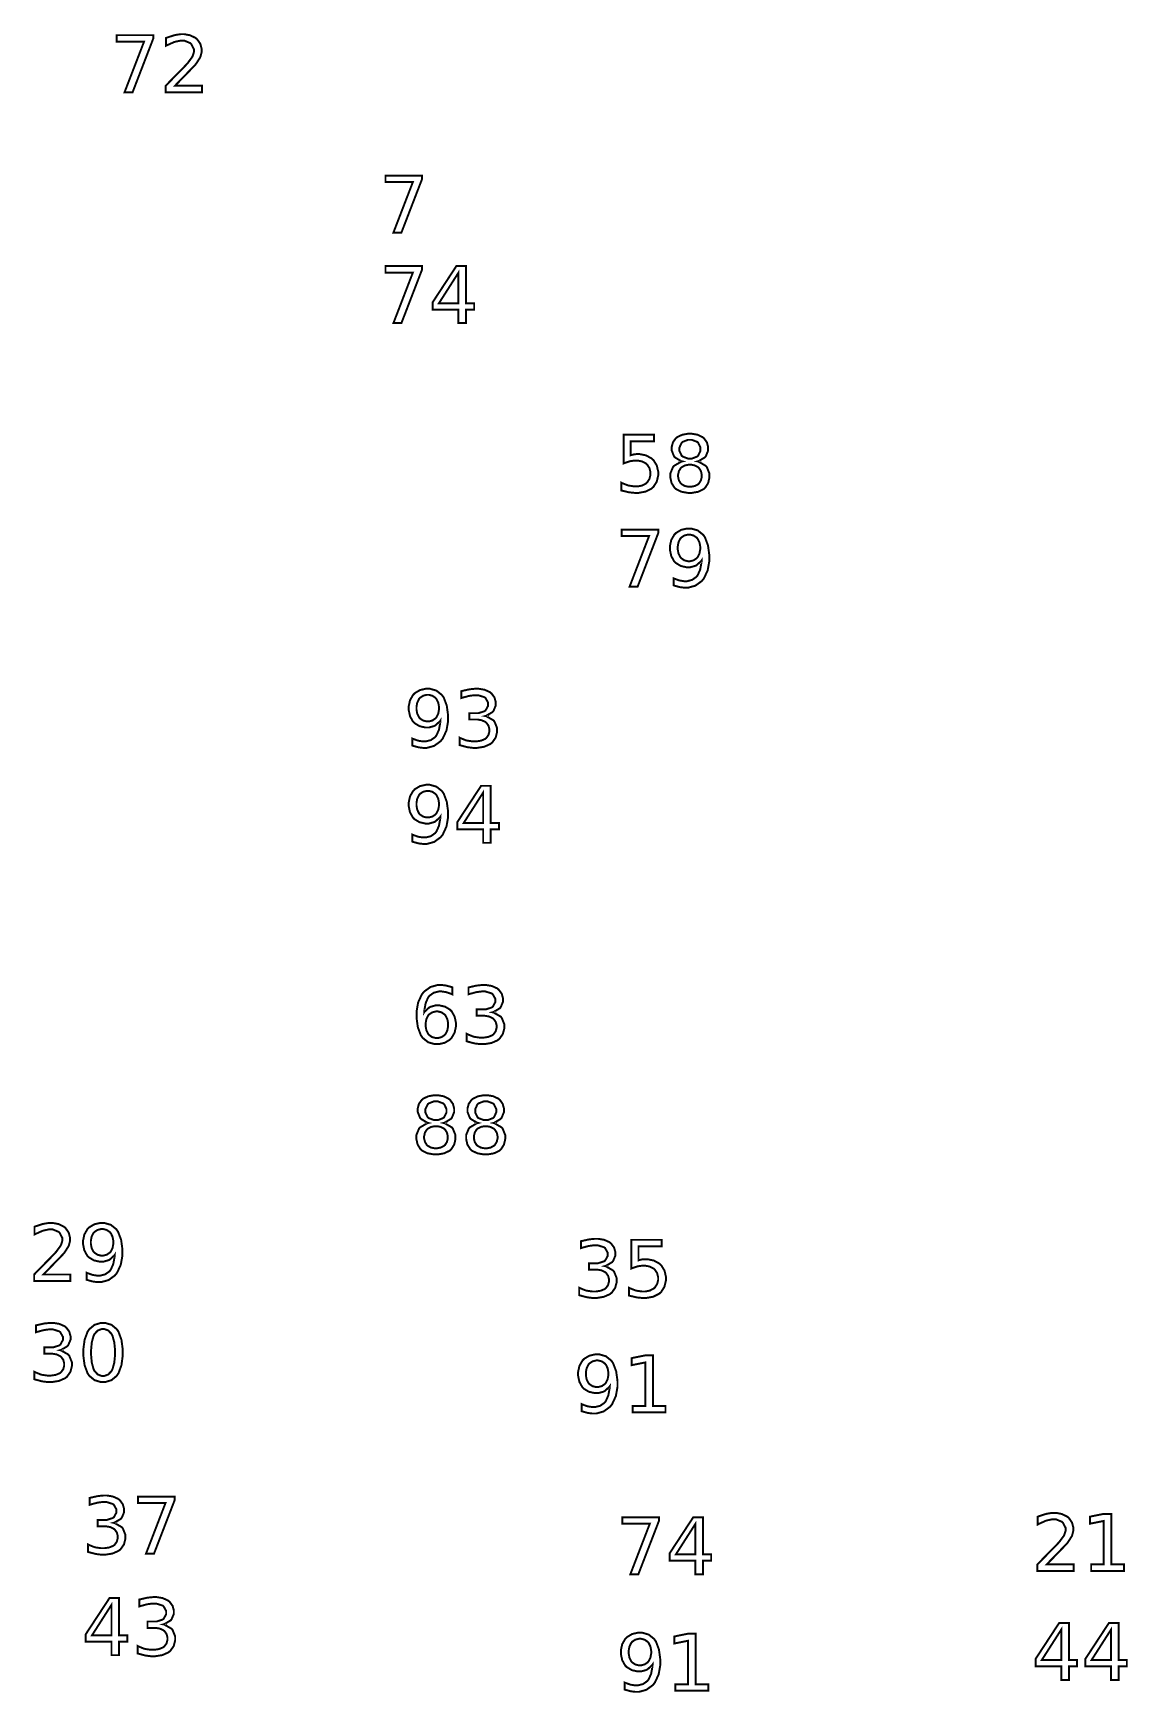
# Model space of a CAD drawing. Extents: x 0.2 to 50.1, y 1.6 to 26.7.
# Drawn here: x 44.23 to 50.06, y 4.8 to 13.64 of the extents above; entities that cross this region are included whole.
import ezdxf

# ---------------------------------------------------------------- set-up
doc = ezdxf.new("R2010")
doc.units = 0
doc.layers.get('0').update_dxf_attribs({"linetype": 'CONTINUOUS'})

msp = doc.modelspace()

# ---------------------------------------------------------------- linework, layer by layer
at = {"color": 1, "const_width": 0.010417}
for points in [[(44.6731, 13.6277), (44.8683, 13.6277), (44.8683, 13.6101), (44.7579, 13.3238), (44.7151, 13.3238), (44.8189, 13.5929), (44.6731, 13.5929), (44.6731, 13.6277)], [(44.9839, 13.3583), (45.1274, 13.3583), (45.1274, 13.3238), (44.9346, 13.3238), (44.9346, 13.3583), (44.9385, 13.3624), (44.9621, 13.3868), (44.9915, 13.4167), (44.9982, 13.4234), (45.005, 13.4303), (45.0311, 13.457), (45.0472, 13.474), (45.049, 13.476), (45.0522, 13.4797), (45.0753, 13.511), (45.0765, 13.5135), (45.0779, 13.5161), (45.0846, 13.5368), (45.0846, 13.5437), (45.0846, 13.5535), (45.0703, 13.5807), (45.0675, 13.5832), (45.0646, 13.5858), (45.0335, 13.5986), (45.0232, 13.5986), (45.0129, 13.5986), (44.986, 13.593), (44.9824, 13.5918), (44.9787, 13.5908), (44.9407, 13.5737), (44.9365, 13.5715), (44.9365, 13.6129), (44.9407, 13.6146), (44.9792, 13.6271), (44.9828, 13.6279), (44.9864, 13.6288), (45.0135, 13.6331), (45.0225, 13.6331), (45.0331, 13.6331), (45.0647, 13.6272), (45.0929, 13.6134), (45.0976, 13.6094), (45.1022, 13.6055), (45.1188, 13.582), (45.1258, 13.5554), (45.1258, 13.5465), (45.1258, 13.5376), (45.1199, 13.5137), (45.1186, 13.5109), (45.1175, 13.5081), (45.0962, 13.4752), (45.0932, 13.4714), (45.0924, 13.4704), (45.0825, 13.46), (45.0653, 13.4421), (45.0607, 13.4373), (45.0561, 13.4327), (45.0279, 13.4035), (44.9921, 13.3668), (44.9839, 13.3583)], [(46.106, 12.8799), (46.3012, 12.8799), (46.3012, 12.8623), (46.1907, 12.5761), (46.1481, 12.5761), (46.2518, 12.8452), (46.106, 12.8452), (46.106, 12.8799)], [(46.106, 12.3977), (46.3012, 12.3977), (46.3012, 12.3801), (46.1907, 12.0939), (46.1481, 12.0939), (46.2518, 12.363), (46.106, 12.363), (46.106, 12.3977)], [(46.4836, 12.3977), (46.5353, 12.3977), (46.5353, 12.1998), (46.5786, 12.1998), (46.5786, 12.1655), (46.5353, 12.1655), (46.5353, 12.0939), (46.4944, 12.0939), (46.4944, 12.1655), (46.3574, 12.1655), (46.3574, 12.2052), (46.4836, 12.3977)], [(46.4944, 12.3619), (46.3907, 12.1998), (46.4944, 12.1998), (46.4944, 12.3619)], [(47.3756, 11.4994), (47.5371, 11.4994), (47.5371, 11.4647), (47.4133, 11.4647), (47.4133, 11.3903), (47.4149, 11.3908), (47.4296, 11.3946), (47.4311, 11.3948), (47.4326, 11.3951), (47.445, 11.3963), (47.4492, 11.3963), (47.4606, 11.3963), (47.4946, 11.3893), (47.5247, 11.373), (47.5297, 11.3683), (47.5346, 11.3637), (47.5519, 11.3356), (47.5594, 11.3037), (47.5594, 11.293), (47.5594, 11.2822), (47.5518, 11.2495), (47.5339, 11.2214), (47.5288, 11.2168), (47.5237, 11.2123), (47.4921, 11.1965), (47.4551, 11.1897), (47.4429, 11.1897), (47.4331, 11.1897), (47.4071, 11.1924), (47.4038, 11.193), (47.4006, 11.1935), (47.3664, 11.2017), (47.3628, 11.2028), (47.3628, 11.244), (47.3658, 11.2423), (47.3975, 11.2299), (47.4008, 11.229), (47.404, 11.2283), (47.4325, 11.2242), (47.4419, 11.2242), (47.4499, 11.2242), (47.4735, 11.2288), (47.4942, 11.2396), (47.4975, 11.2427), (47.501, 11.2458), (47.5129, 11.2646), (47.5182, 11.2859), (47.5182, 11.293), (47.5182, 11.3001), (47.5129, 11.3214), (47.501, 11.3401), (47.4975, 11.3432), (47.4942, 11.3463), (47.4735, 11.3572), (47.4499, 11.3618), (47.4419, 11.3618), (47.4338, 11.3618), (47.4117, 11.3588), (47.409, 11.3581), (47.4063, 11.3575), (47.3785, 11.3481), (47.3756, 11.3468), (47.3756, 11.4994)], [(47.6874, 11.3573), (47.6829, 11.3583), (47.6486, 11.3788), (47.6461, 11.3818), (47.6436, 11.3848), (47.6314, 11.4158), (47.6314, 11.4261), (47.6314, 11.4342), (47.6378, 11.4587), (47.6528, 11.4801), (47.6572, 11.4836), (47.6615, 11.4871), (47.6879, 11.4995), (47.7182, 11.5048), (47.7283, 11.5048), (47.7385, 11.5048), (47.7688, 11.4995), (47.7951, 11.4871), (47.7996, 11.4836), (47.8039, 11.4801), (47.819, 11.4587), (47.8256, 11.4342), (47.8256, 11.4261), (47.8256, 11.415), (47.8132, 11.3848), (47.8108, 11.3818), (47.8083, 11.3788), (47.7742, 11.3583), (47.7699, 11.3573), (47.7747, 11.3561), (47.8132, 11.3335), (47.816, 11.3301), (47.8187, 11.3268), (47.8325, 11.2925), (47.8325, 11.2811), (47.8325, 11.2713), (47.8257, 11.242), (47.81, 11.2171), (47.8056, 11.2132), (47.8011, 11.2092), (47.7728, 11.1956), (47.7394, 11.1897), (47.7283, 11.1897), (47.7172, 11.1897), (47.6839, 11.1956), (47.6556, 11.2092), (47.6511, 11.2132), (47.6465, 11.2171), (47.6308, 11.242), (47.6242, 11.2713), (47.6242, 11.2811), (47.6242, 11.2933), (47.6381, 11.3268), (47.6408, 11.3301), (47.6436, 11.3335), (47.6824, 11.3561), (47.6874, 11.3573)], [(47.6724, 11.4222), (47.6724, 11.413), (47.6846, 11.3877), (47.6871, 11.3855), (47.6896, 11.3833), (47.7186, 11.3722), (47.7283, 11.3722), (47.7387, 11.3722), (47.7674, 11.3833), (47.7699, 11.3855), (47.7724, 11.3877), (47.7847, 11.4136), (47.7847, 11.4222), (47.7847, 11.4314), (47.7724, 11.4569), (47.7699, 11.459), (47.7674, 11.4613), (47.7381, 11.4723), (47.7283, 11.4723), (47.7181, 11.4723), (47.6896, 11.4613), (47.6871, 11.459), (47.6846, 11.4569), (47.6724, 11.4308), (47.6724, 11.4222)], [(47.7283, 11.3399), (47.7218, 11.3399), (47.7021, 11.3359), (47.6851, 11.3267), (47.6824, 11.3241), (47.6796, 11.3215), (47.6697, 11.3055), (47.6657, 11.2872), (47.6657, 11.2811), (47.6657, 11.275), (47.6697, 11.2565), (47.6796, 11.2405), (47.6824, 11.2379), (47.6851, 11.2353), (47.7021, 11.2262), (47.7218, 11.2223), (47.7283, 11.2223), (47.7349, 11.2223), (47.7546, 11.2262), (47.7718, 11.2353), (47.7746, 11.2379), (47.7774, 11.2406), (47.7872, 11.2566), (47.7915, 11.275), (47.7915, 11.2811), (47.7915, 11.2872), (47.7872, 11.3055), (47.7774, 11.3215), (47.7746, 11.3241), (47.7718, 11.3267), (47.7546, 11.3359), (47.7349, 11.3399), (47.7283, 11.3399)], [(47.365, 10.9944), (47.5603, 10.9944), (47.5603, 10.9768), (47.4499, 10.6906), (47.4071, 10.6906), (47.5108, 10.9597), (47.365, 10.9597), (47.365, 10.9944)], [(47.6418, 10.6969), (47.6418, 10.7344), (47.6443, 10.7332), (47.6704, 10.7238), (47.6731, 10.7231), (47.6756, 10.7225), (47.6971, 10.7192), (47.7043, 10.7192), (47.7132, 10.7192), (47.74, 10.7261), (47.7628, 10.742), (47.7664, 10.7466), (47.7699, 10.7511), (47.7832, 10.781), (47.7903, 10.8204), (47.7908, 10.8297), (47.7889, 10.8268), (47.7639, 10.8044), (47.761, 10.8028), (47.7579, 10.8013), (47.7301, 10.7935), (47.721, 10.7935), (47.7107, 10.7935), (47.6801, 10.8003), (47.6532, 10.8165), (47.6487, 10.821), (47.6443, 10.8256), (47.6288, 10.8537), (47.6222, 10.8858), (47.6222, 10.8965), (47.6222, 10.9071), (47.629, 10.9386), (47.6451, 10.9667), (47.6499, 10.9714), (47.6544, 10.9762), (47.6821, 10.9927), (47.7132, 10.9998), (47.7236, 10.9998), (47.7351, 10.9998), (47.77, 10.9898), (47.7994, 10.9662), (47.804, 10.9595), (47.8088, 10.9528), (47.8249, 10.9099), (47.8318, 10.8591), (47.8318, 10.8421), (47.8318, 10.826), (47.8233, 10.7776), (47.8035, 10.7347), (47.7978, 10.7275), (47.7921, 10.7204), (47.7578, 10.6954), (47.7189, 10.6847), (47.706, 10.6847), (47.6982, 10.6847), (47.6774, 10.6873), (47.6747, 10.6878), (47.6721, 10.6883), (47.6446, 10.6959), (47.6418, 10.6969)], [(47.7236, 10.8258), (47.7297, 10.8258), (47.7482, 10.8305), (47.7644, 10.8415), (47.7672, 10.8447), (47.7699, 10.8478), (47.7794, 10.8671), (47.7835, 10.8892), (47.7835, 10.8965), (47.7835, 10.9039), (47.7794, 10.9258), (47.7699, 10.945), (47.7672, 10.9482), (47.7644, 10.9514), (47.7482, 10.9625), (47.7297, 10.9673), (47.7236, 10.9673), (47.7174, 10.9673), (47.6986, 10.9625), (47.6822, 10.9514), (47.6796, 10.9482), (47.6768, 10.945), (47.6674, 10.9258), (47.6635, 10.9039), (47.6635, 10.8965), (47.6635, 10.8892), (47.6674, 10.8671), (47.6768, 10.8478), (47.6796, 10.8447), (47.6822, 10.8415), (47.6986, 10.8305), (47.7174, 10.8258), (47.7236, 10.8258)], [(46.2494, 9.84347), (46.2494, 9.88103), (46.2519, 9.87983), (46.2781, 9.87039), (46.2807, 9.86974), (46.2832, 9.86908), (46.3047, 9.86583), (46.3119, 9.86583), (46.3208, 9.86583), (46.3476, 9.87267), (46.3704, 9.88861), (46.374, 9.89318), (46.3775, 9.89774), (46.3908, 9.92763), (46.3979, 9.96701), (46.3985, 9.97629), (46.3965, 9.97342), (46.3715, 9.95101), (46.3686, 9.94937), (46.3656, 9.94786), (46.3378, 9.94006), (46.3286, 9.94006), (46.3183, 9.94006), (46.2878, 9.94694), (46.2608, 9.96306), (46.2564, 9.96761), (46.2519, 9.97222), (46.2364, 10.0003), (46.2299, 10.0324), (46.2299, 10.0431), (46.2299, 10.0537), (46.2367, 10.0852), (46.2528, 10.1133), (46.2575, 10.118), (46.2621, 10.1228), (46.2897, 10.1393), (46.3208, 10.1464), (46.3313, 10.1464), (46.3428, 10.1464), (46.3776, 10.1363), (46.4071, 10.1128), (46.4117, 10.1061), (46.4164, 10.0993), (46.4325, 10.0565), (46.4394, 10.0056), (46.4394, 9.98867), (46.4394, 9.97254), (46.431, 9.92421), (46.4111, 9.88124), (46.4054, 9.87408), (46.3997, 9.86697), (46.3654, 9.84201), (46.3265, 9.83132), (46.3136, 9.83132), (46.3058, 9.83132), (46.285, 9.83388), (46.2824, 9.83436), (46.2797, 9.8349), (46.2522, 9.8425), (46.2494, 9.84347)], [(46.3313, 9.97239), (46.3374, 9.97239), (46.3558, 9.97711), (46.3721, 9.98813), (46.3749, 9.99126), (46.3775, 9.99442), (46.3871, 10.0137), (46.3911, 10.0358), (46.3911, 10.0431), (46.3911, 10.0505), (46.3871, 10.0724), (46.3775, 10.0916), (46.3749, 10.0948), (46.3721, 10.098), (46.3558, 10.1091), (46.3374, 10.1139), (46.3313, 10.1139), (46.325, 10.1139), (46.3063, 10.1091), (46.2899, 10.098), (46.2872, 10.0948), (46.2844, 10.0916), (46.275, 10.0724), (46.2711, 10.0505), (46.2711, 10.0431), (46.2711, 10.0358), (46.275, 10.0137), (46.2844, 9.99442), (46.2872, 9.99126), (46.2899, 9.98813), (46.3063, 9.97711), (46.325, 9.97239), (46.3313, 9.97239)], [(46.6379, 10.001), (46.6429, 10), (46.6813, 9.97814), (46.684, 9.97478), (46.6868, 9.97146), (46.7007, 9.93701), (46.7007, 9.92551), (46.7007, 9.91558), (46.6929, 9.88564), (46.6749, 9.85997), (46.6696, 9.85585), (46.6644, 9.85178), (46.6322, 9.83746), (46.5943, 9.83132), (46.5818, 9.83132), (46.5719, 9.83132), (46.5458, 9.83458), (46.5425, 9.83524), (46.5392, 9.83589), (46.5042, 9.84511), (46.5006, 9.84631), (46.5006, 9.88601), (46.5035, 9.88439), (46.5347, 9.87169), (46.5382, 9.87082), (46.5415, 9.87001), (46.5708, 9.86583), (46.5807, 9.86583), (46.5892, 9.86583), (46.6146, 9.86962), (46.6361, 9.87853), (46.6394, 9.88103), (46.6429, 9.88362), (46.6546, 9.89985), (46.6597, 9.91911), (46.6597, 9.92551), (46.6597, 9.93153), (46.655, 9.94943), (46.6439, 9.9649), (46.6408, 9.96739), (46.6376, 9.96994), (46.6183, 9.97879), (46.596, 9.98258), (46.5885, 9.98258), (46.5531, 9.98258), (46.5531, 10.0164), (46.5903, 10.0164), (46.6018, 10.0164), (46.6337, 10.0266), (46.6364, 10.0286), (46.6392, 10.0307), (46.6528, 10.0553), (46.6528, 10.0635), (46.6528, 10.0725), (46.6388, 10.0973), (46.636, 10.0993), (46.6332, 10.1015), (46.5997, 10.1119), (46.5885, 10.1119), (46.5794, 10.1119), (46.5554, 10.1089), (46.5522, 10.1082), (46.549, 10.1076), (46.5136, 10.098), (46.5097, 10.0967), (46.5097, 10.1334), (46.5136, 10.1345), (46.5501, 10.1426), (46.5536, 10.1432), (46.5569, 10.1437), (46.5833, 10.1464), (46.5922, 10.1464), (46.6026, 10.1464), (46.634, 10.1411), (46.6617, 10.1288), (46.6661, 10.1252), (46.6707, 10.1216), (46.6867, 10.1002), (46.6935, 10.0758), (46.6935, 10.0677), (46.6935, 10.057), (46.6814, 10.0281), (46.679, 10.0251), (46.6765, 10.0222), (46.6424, 10.0022), (46.6379, 10.001)], [(46.2494, 9.33182), (46.2494, 9.36936), (46.2519, 9.36817), (46.2781, 9.35872), (46.2807, 9.35807), (46.2832, 9.35742), (46.3047, 9.35417), (46.3119, 9.35417), (46.3208, 9.35417), (46.3476, 9.361), (46.3704, 9.37696), (46.374, 9.38151), (46.3775, 9.38607), (46.3908, 9.41596), (46.3979, 9.45535), (46.3985, 9.46463), (46.3965, 9.46175), (46.3715, 9.43935), (46.3686, 9.43772), (46.3656, 9.43619), (46.3378, 9.42839), (46.3286, 9.42839), (46.3183, 9.42839), (46.2878, 9.43528), (46.2608, 9.45139), (46.2564, 9.45594), (46.2519, 9.46056), (46.2364, 9.48861), (46.2299, 9.52078), (46.2299, 9.53147), (46.2299, 9.54199), (46.2367, 9.57351), (46.2528, 9.60167), (46.2575, 9.60633), (46.2621, 9.61111), (46.2897, 9.62765), (46.3208, 9.63476), (46.3313, 9.63476), (46.3428, 9.63476), (46.3776, 9.62468), (46.4071, 9.60113), (46.4117, 9.5944), (46.4164, 9.58768), (46.4325, 9.54486), (46.4394, 9.49397), (46.4394, 9.477), (46.4394, 9.46089), (46.431, 9.41254), (46.4111, 9.36957), (46.4054, 9.36242), (46.3997, 9.35531), (46.3654, 9.33035), (46.3265, 9.31967), (46.3136, 9.31967), (46.3058, 9.31967), (46.285, 9.32221), (46.2824, 9.32269), (46.2797, 9.32324), (46.2522, 9.33083), (46.2494, 9.33182)], [(46.3313, 9.46072), (46.3374, 9.46072), (46.3558, 9.46544), (46.3721, 9.47646), (46.3749, 9.4796), (46.3775, 9.48275), (46.3871, 9.50201), (46.3911, 9.52414), (46.3911, 9.53147), (46.3911, 9.53879), (46.3871, 9.56076), (46.3775, 9.57997), (46.3749, 9.58311), (46.3721, 9.58632), (46.3558, 9.59744), (46.3374, 9.60221), (46.3313, 9.60221), (46.325, 9.60221), (46.3063, 9.59744), (46.2899, 9.58632), (46.2872, 9.58311), (46.2844, 9.57997), (46.275, 9.56076), (46.2711, 9.53879), (46.2711, 9.53147), (46.2711, 9.52414), (46.275, 9.50201), (46.2844, 9.48275), (46.2872, 9.4796), (46.2899, 9.47646), (46.3063, 9.46544), (46.325, 9.46072), (46.3313, 9.46072)], [(46.6156, 9.62935), (46.6672, 9.62935), (46.6672, 9.43143), (46.7107, 9.43143), (46.7107, 9.39714), (46.6672, 9.39714), (46.6672, 9.32553), (46.6265, 9.32553), (46.6265, 9.39714), (46.4893, 9.39714), (46.4893, 9.43685), (46.6156, 9.62935)], [(46.6265, 9.59353), (46.5228, 9.43143), (46.6265, 9.43143), (46.6265, 9.59353)], [(46.4615, 8.55626), (46.4615, 8.51872), (46.4589, 8.51997), (46.4326, 8.52935), (46.43, 8.53), (46.4274, 8.53065), (46.4061, 8.5339), (46.399, 8.5339), (46.39, 8.5339), (46.3629, 8.52701), (46.3403, 8.51096), (46.3367, 8.50635), (46.3331, 8.50179), (46.32, 8.47194), (46.3129, 8.43272), (46.3124, 8.42344), (46.3143, 8.42637), (46.3393, 8.44883), (46.3424, 8.45036), (46.3454, 8.45199), (46.3731, 8.4599), (46.3822, 8.4599), (46.3925, 8.4599), (46.4232, 8.45296), (46.4501, 8.43679), (46.4546, 8.43212), (46.459, 8.42751), (46.4746, 8.39936), (46.4812, 8.36729), (46.4812, 8.35661), (46.4812, 8.34608), (46.4742, 8.3144), (46.4581, 8.28624), (46.4535, 8.28153), (46.4489, 8.27686), (46.4213, 8.26036), (46.3901, 8.25331), (46.3799, 8.25331), (46.3682, 8.25331), (46.3333, 8.2634), (46.3039, 8.28694), (46.2992, 8.29368), (46.2944, 8.3004), (46.2783, 8.3431), (46.2714, 8.39378), (46.2714, 8.41064), (46.2714, 8.42686), (46.2799, 8.47537), (46.2997, 8.51833), (46.3054, 8.52544), (46.3111, 8.53261), (46.3456, 8.55767), (46.3843, 8.56842), (46.3972, 8.56842), (46.405, 8.56842), (46.4258, 8.56592), (46.4285, 8.56537), (46.4311, 8.56489), (46.4586, 8.55729), (46.4615, 8.55626)], [(46.6767, 8.42301), (46.6815, 8.42199), (46.7199, 8.40013), (46.7226, 8.39675), (46.7254, 8.39344), (46.7393, 8.359), (46.7393, 8.3475), (46.7393, 8.33757), (46.7315, 8.30761), (46.7135, 8.28196), (46.7083, 8.27783), (46.7032, 8.27376), (46.6708, 8.25944), (46.6331, 8.25331), (46.6204, 8.25331), (46.6106, 8.25331), (46.5846, 8.25657), (46.5811, 8.25722), (46.5778, 8.25786), (46.5429, 8.26708), (46.5393, 8.26828), (46.5393, 8.308), (46.5421, 8.30638), (46.5735, 8.29368), (46.5768, 8.29281), (46.5801, 8.29199), (46.6096, 8.28782), (46.6193, 8.28782), (46.6278, 8.28782), (46.6533, 8.29161), (46.6749, 8.30051), (46.6782, 8.303), (46.6815, 8.30561), (46.6933, 8.32183), (46.6983, 8.3411), (46.6983, 8.3475), (46.6983, 8.35351), (46.6936, 8.37142), (46.6826, 8.38687), (46.6794, 8.38937), (46.6764, 8.39193), (46.6569, 8.40076), (46.6346, 8.40457), (46.6272, 8.40457), (46.5918, 8.40457), (46.5918, 8.43842), (46.6289, 8.43842), (46.6404, 8.43842), (46.6724, 8.44857), (46.6751, 8.45057), (46.6778, 8.45264), (46.6914, 8.47732), (46.6914, 8.48551), (46.6914, 8.49447), (46.6775, 8.51926), (46.6747, 8.52132), (46.6719, 8.52344), (46.6383, 8.5339), (46.6272, 8.5339), (46.6181, 8.5339), (46.5942, 8.53088), (46.591, 8.53022), (46.5876, 8.52963), (46.5522, 8.52001), (46.5483, 8.51872), (46.5483, 8.55539), (46.5524, 8.55647), (46.5887, 8.56461), (46.5922, 8.56515), (46.5957, 8.56569), (46.6221, 8.56842), (46.6308, 8.56842), (46.6414, 8.56842), (46.6728, 8.5631), (46.7003, 8.55072), (46.7049, 8.54715), (46.7094, 8.54362), (46.7254, 8.52214), (46.7322, 8.49778), (46.7322, 8.48964), (46.7322, 8.479), (46.72, 8.45003), (46.7176, 8.4471), (46.7153, 8.44422), (46.6811, 8.42415), (46.6767, 8.42301)], [(46.3799, 8.42736), (46.3736, 8.42736), (46.3549, 8.42264), (46.3386, 8.41163), (46.3358, 8.40847), (46.3331, 8.40533), (46.3238, 8.38607), (46.3197, 8.36399), (46.3197, 8.35661), (46.3197, 8.34928), (46.3238, 8.32726), (46.3331, 8.30794), (46.3358, 8.30474), (46.3386, 8.3016), (46.3549, 8.29058), (46.3736, 8.28586), (46.3799, 8.28586), (46.386, 8.28586), (46.4046, 8.29058), (46.4208, 8.3016), (46.4235, 8.30474), (46.4262, 8.30794), (46.4357, 8.32726), (46.4397, 8.34928), (46.4397, 8.35661), (46.4397, 8.36399), (46.4357, 8.38607), (46.4262, 8.40533), (46.4235, 8.40847), (46.4208, 8.41163), (46.4046, 8.42264), (46.386, 8.42736), (46.3799, 8.42736)], [(46.3336, 7.8335), (46.3292, 7.83458), (46.2949, 7.85504), (46.2924, 7.85801), (46.29, 7.86106), (46.2776, 7.89199), (46.2776, 7.90229), (46.2776, 7.91049), (46.284, 7.9349), (46.2992, 7.95632), (46.3035, 7.95979), (46.3078, 7.96337), (46.3343, 7.97575), (46.3646, 7.98107), (46.3747, 7.98107), (46.3847, 7.98107), (46.4151, 7.97575), (46.4415, 7.96337), (46.4458, 7.95979), (46.4501, 7.95632), (46.4654, 7.9349), (46.4719, 7.91049), (46.4719, 7.90229), (46.4719, 7.89122), (46.4596, 7.86106), (46.4571, 7.85801), (46.4546, 7.85504), (46.4204, 7.83458), (46.4161, 7.8335), (46.4211, 7.83236), (46.4596, 7.80974), (46.4624, 7.80638), (46.465, 7.80306), (46.4789, 7.76878), (46.4789, 7.75732), (46.4789, 7.74756), (46.4721, 7.71821), (46.4564, 7.69336), (46.4519, 7.6894), (46.4474, 7.68549), (46.4192, 7.67182), (46.3857, 7.66596), (46.3747, 7.66596), (46.3636, 7.66596), (46.3303, 7.67182), (46.3019, 7.68549), (46.2974, 7.6894), (46.2929, 7.69336), (46.2772, 7.71821), (46.2706, 7.74756), (46.2706, 7.75732), (46.2706, 7.76958), (46.2844, 7.80306), (46.2872, 7.80638), (46.29, 7.80974), (46.3286, 7.83236), (46.3336, 7.8335)], [(46.599, 7.8335), (46.5944, 7.83458), (46.5601, 7.85504), (46.5578, 7.85801), (46.5553, 7.86106), (46.5429, 7.89199), (46.5429, 7.90229), (46.5429, 7.91049), (46.5493, 7.9349), (46.5644, 7.95632), (46.5687, 7.95979), (46.5732, 7.96337), (46.5996, 7.97575), (46.6299, 7.98107), (46.64, 7.98107), (46.65, 7.98107), (46.6804, 7.97575), (46.7068, 7.96337), (46.7111, 7.95979), (46.7156, 7.95632), (46.7307, 7.9349), (46.7372, 7.91049), (46.7372, 7.90229), (46.7372, 7.89122), (46.7249, 7.86106), (46.7225, 7.85801), (46.72, 7.85504), (46.6858, 7.83458), (46.6814, 7.8335), (46.6864, 7.83236), (46.7249, 7.80974), (46.7276, 7.80638), (46.7304, 7.80306), (46.7442, 7.76878), (46.7442, 7.75732), (46.7442, 7.74756), (46.7374, 7.71821), (46.7217, 7.69336), (46.7172, 7.6894), (46.7128, 7.68549), (46.6844, 7.67182), (46.6511, 7.66596), (46.64, 7.66596), (46.6289, 7.66596), (46.5956, 7.67182), (46.5672, 7.68549), (46.5628, 7.6894), (46.5582, 7.69336), (46.5425, 7.71821), (46.5358, 7.74756), (46.5358, 7.75732), (46.5358, 7.76958), (46.5497, 7.80306), (46.5525, 7.80638), (46.5553, 7.80974), (46.594, 7.83236), (46.599, 7.8335)], [(46.3187, 7.89839), (46.3187, 7.88921), (46.331, 7.86393), (46.3335, 7.86171), (46.3358, 7.85954), (46.365, 7.84847), (46.3747, 7.84847), (46.385, 7.84847), (46.4136, 7.85954), (46.4161, 7.86171), (46.4186, 7.86393), (46.4311, 7.88981), (46.4311, 7.89839), (46.4311, 7.90761), (46.4186, 7.93311), (46.4161, 7.93528), (46.4136, 7.9375), (46.3844, 7.94851), (46.3747, 7.94851), (46.3643, 7.94851), (46.3358, 7.9375), (46.3335, 7.93528), (46.331, 7.93311), (46.3187, 7.90707), (46.3187, 7.89839)], [(46.584, 7.89839), (46.584, 7.88921), (46.5962, 7.86393), (46.5988, 7.86171), (46.6013, 7.85954), (46.6303, 7.84847), (46.64, 7.84847), (46.6503, 7.84847), (46.6789, 7.85954), (46.6814, 7.86171), (46.6839, 7.86393), (46.6964, 7.88981), (46.6964, 7.89839), (46.6964, 7.90761), (46.6839, 7.93311), (46.6814, 7.93528), (46.6789, 7.9375), (46.6497, 7.94851), (46.64, 7.94851), (46.6297, 7.94851), (46.6013, 7.9375), (46.5988, 7.93528), (46.5962, 7.93311), (46.584, 7.90707), (46.584, 7.89839)], [(46.3747, 7.81614), (46.3681, 7.81614), (46.3485, 7.81218), (46.3314, 7.80296), (46.3286, 7.80029), (46.3258, 7.79769), (46.3161, 7.78174), (46.3119, 7.76346), (46.3119, 7.75732), (46.3119, 7.75119), (46.3161, 7.73275), (46.3258, 7.71674), (46.3286, 7.71414), (46.3314, 7.71153), (46.3485, 7.70242), (46.3681, 7.69851), (46.3747, 7.69851), (46.3812, 7.69851), (46.4008, 7.70242), (46.4181, 7.71153), (46.4208, 7.71414), (46.4238, 7.71679), (46.4336, 7.73286), (46.4378, 7.75125), (46.4378, 7.75732), (46.4378, 7.76346), (46.4336, 7.78174), (46.4238, 7.79769), (46.4208, 7.80029), (46.4181, 7.80296), (46.401, 7.81218), (46.3812, 7.81614), (46.3747, 7.81614)], [(46.64, 7.81614), (46.6335, 7.81614), (46.6137, 7.81218), (46.5967, 7.80296), (46.594, 7.80029), (46.5911, 7.79769), (46.5814, 7.78174), (46.5772, 7.76346), (46.5772, 7.75732), (46.5772, 7.75119), (46.5814, 7.73275), (46.5911, 7.71674), (46.594, 7.71414), (46.5967, 7.71153), (46.6137, 7.70242), (46.6335, 7.69851), (46.64, 7.69851), (46.6465, 7.69851), (46.6661, 7.70242), (46.6833, 7.71153), (46.6862, 7.71414), (46.689, 7.71679), (46.6989, 7.73286), (46.7032, 7.75125), (46.7032, 7.75732), (46.7032, 7.76346), (46.6989, 7.78174), (46.689, 7.79769), (46.6862, 7.80029), (46.6833, 7.80296), (46.6662, 7.81218), (46.6465, 7.81614), (46.64, 7.81614)], [(44.2825, 7.02615), (44.4258, 7.02615), (44.4258, 6.99164), (44.2332, 6.99164), (44.2332, 7.02615), (44.2371, 7.03022), (44.2607, 7.05458), (44.29, 7.08447), (44.2968, 7.09125), (44.3035, 7.0981), (44.3297, 7.12478), (44.3458, 7.14182), (44.3475, 7.14378), (44.3508, 7.14746), (44.3737, 7.17876), (44.3751, 7.18132), (44.3764, 7.18392), (44.3832, 7.20458), (44.3832, 7.21149), (44.3832, 7.22136), (44.3688, 7.24849), (44.366, 7.25097), (44.3632, 7.25358), (44.3321, 7.26639), (44.3217, 7.26639), (44.3115, 7.26639), (44.2844, 7.26079), (44.281, 7.25965), (44.2774, 7.25857), (44.2392, 7.24154), (44.2351, 7.23926), (44.2351, 7.28071), (44.2393, 7.28239), (44.2778, 7.29486), (44.2814, 7.29568), (44.285, 7.29656), (44.3119, 7.30089), (44.3211, 7.30089), (44.3317, 7.30089), (44.3633, 7.29497), (44.3915, 7.28119), (44.3961, 7.27724), (44.4008, 7.27333), (44.4172, 7.24978), (44.4243, 7.22319), (44.4243, 7.21431), (44.4243, 7.2054), (44.4185, 7.18153), (44.4172, 7.17871), (44.416, 7.17594), (44.3949, 7.14301), (44.3918, 7.13921), (44.391, 7.13824), (44.3811, 7.12776), (44.3639, 7.10986), (44.3593, 7.10514), (44.3547, 7.10047), (44.3264, 7.07129), (44.2907, 7.03461), (44.2825, 7.02615)], [(44.5136, 6.99794), (44.5136, 7.03549), (44.5162, 7.03429), (44.5422, 7.02485), (44.5449, 7.02419), (44.5475, 7.02354), (44.569, 7.02029), (44.5761, 7.02029), (44.5851, 7.02029), (44.6119, 7.02713), (44.6347, 7.04308), (44.6382, 7.04764), (44.6418, 7.05219), (44.655, 7.08208), (44.6622, 7.12147), (44.6628, 7.13075), (44.6608, 7.12787), (44.6358, 7.10547), (44.6328, 7.10385), (44.6297, 7.10232), (44.6021, 7.09451), (44.5929, 7.09451), (44.5826, 7.09451), (44.5521, 7.1014), (44.525, 7.11751), (44.5206, 7.12207), (44.5161, 7.12668), (44.5007, 7.15474), (44.4942, 7.1869), (44.4942, 7.1976), (44.4942, 7.20811), (44.501, 7.23964), (44.5171, 7.26779), (44.5217, 7.27246), (44.5262, 7.27724), (44.554, 7.29378), (44.5851, 7.30089), (44.5956, 7.30089), (44.6071, 7.30089), (44.6419, 7.29081), (44.6714, 7.26725), (44.676, 7.26053), (44.6806, 7.25379), (44.6968, 7.21099), (44.7037, 7.1601), (44.7037, 7.14312), (44.7037, 7.12701), (44.6951, 7.07867), (44.6754, 7.03569), (44.6697, 7.02854), (44.664, 7.02143), (44.6297, 6.99647), (44.5908, 6.98579), (44.5779, 6.98579), (44.5701, 6.98579), (44.5493, 6.98833), (44.5467, 6.98882), (44.544, 6.98936), (44.5165, 6.99696), (44.5136, 6.99794)], [(44.5956, 7.12685), (44.6017, 7.12685), (44.6201, 7.13157), (44.6364, 7.14258), (44.6392, 7.14572), (44.6418, 7.14887), (44.6512, 7.16812), (44.6554, 7.19026), (44.6554, 7.1976), (44.6554, 7.20492), (44.6512, 7.22689), (44.6418, 7.2461), (44.6392, 7.24924), (44.6364, 7.25244), (44.6201, 7.26357), (44.6017, 7.26833), (44.5956, 7.26833), (44.5893, 7.26833), (44.5706, 7.26357), (44.5542, 7.25244), (44.5514, 7.24924), (44.5488, 7.2461), (44.5393, 7.22689), (44.5354, 7.20492), (44.5354, 7.1976), (44.5354, 7.19026), (44.5393, 7.16812), (44.5488, 7.14887), (44.5514, 7.14572), (44.5542, 7.14258), (44.5706, 7.13157), (44.5893, 7.12685), (44.5956, 7.12685)], [(47.2756, 7.0709), (47.2804, 7.06988), (47.3187, 7.04801), (47.3215, 7.04465), (47.3243, 7.04135), (47.3382, 7.00689), (47.3382, 6.99539), (47.3382, 6.98546), (47.3304, 6.95551), (47.3124, 6.92985), (47.3072, 6.92572), (47.3021, 6.92165), (47.2697, 6.90733), (47.2319, 6.90121), (47.2193, 6.90121), (47.2094, 6.90121), (47.1833, 6.90446), (47.18, 6.90511), (47.1767, 6.90576), (47.1417, 6.91499), (47.1382, 6.91618), (47.1382, 6.95589), (47.141, 6.95426), (47.1722, 6.94157), (47.1757, 6.94069), (47.179, 6.93989), (47.2083, 6.93571), (47.2182, 6.93571), (47.2267, 6.93571), (47.2522, 6.93951), (47.2736, 6.9484), (47.2771, 6.9509), (47.2804, 6.9535), (47.2922, 6.96972), (47.2972, 6.98899), (47.2972, 6.99539), (47.2972, 7.00142), (47.2925, 7.01932), (47.2815, 7.03478), (47.2783, 7.03728), (47.2751, 7.03982), (47.2558, 7.04867), (47.2335, 7.05246), (47.226, 7.05246), (47.1907, 7.05246), (47.1907, 7.08632), (47.2278, 7.08632), (47.2393, 7.08632), (47.2713, 7.09646), (47.274, 7.09847), (47.2767, 7.10053), (47.2903, 7.12522), (47.2903, 7.1334), (47.2903, 7.14236), (47.2762, 7.16715), (47.2736, 7.16922), (47.2708, 7.17133), (47.2372, 7.18181), (47.226, 7.18181), (47.2169, 7.18181), (47.1929, 7.17876), (47.1897, 7.17811), (47.1865, 7.17751), (47.1511, 7.16792), (47.1472, 7.16661), (47.1472, 7.20329), (47.1511, 7.20438), (47.1876, 7.21251), (47.1911, 7.21306), (47.1944, 7.2136), (47.2208, 7.21631), (47.2297, 7.21631), (47.2401, 7.21631), (47.2715, 7.21099), (47.2992, 7.19863), (47.3038, 7.19504), (47.3083, 7.19151), (47.3242, 7.17003), (47.3311, 7.14567), (47.3311, 7.13753), (47.3311, 7.1269), (47.3189, 7.09793), (47.3165, 7.095), (47.3142, 7.09212), (47.28, 7.07206), (47.2756, 7.0709)], [(47.4167, 7.21089), (47.5782, 7.21089), (47.5782, 7.17617), (47.4544, 7.17617), (47.4544, 7.10172), (47.4558, 7.10226), (47.4707, 7.10607), (47.4722, 7.10628), (47.4738, 7.10656), (47.4861, 7.10781), (47.4903, 7.10781), (47.5015, 7.10781), (47.5357, 7.10081), (47.5657, 7.08447), (47.5707, 7.07981), (47.5757, 7.07519), (47.5931, 7.0471), (47.6004, 7.01519), (47.6004, 7.0045), (47.6004, 6.99365), (47.5928, 6.96094), (47.575, 6.93289), (47.5699, 6.92833), (47.5647, 6.92383), (47.5332, 6.90799), (47.4963, 6.90121), (47.4839, 6.90121), (47.4742, 6.90121), (47.4482, 6.90392), (47.4449, 6.90446), (47.4415, 6.905), (47.4074, 6.91314), (47.4039, 6.91422), (47.4039, 6.95546), (47.4069, 6.95383), (47.4386, 6.94135), (47.4418, 6.94049), (47.4451, 6.93972), (47.4736, 6.93571), (47.4831, 6.93571), (47.4908, 6.93571), (47.5144, 6.94032), (47.5353, 6.95111), (47.5386, 6.95415), (47.5421, 6.95731), (47.554, 6.97607), (47.5593, 6.9974), (47.5593, 7.0045), (47.5593, 7.01161), (47.554, 7.03288), (47.5421, 7.0516), (47.5386, 7.05464), (47.5353, 7.05778), (47.5144, 7.06863), (47.4908, 7.07329), (47.4831, 7.07329), (47.4749, 7.07329), (47.4528, 7.07026), (47.4501, 7.06961), (47.4474, 7.06901), (47.4194, 7.05963), (47.4167, 7.05832), (47.4167, 7.21089)], [(44.3717, 6.62299), (44.3765, 6.62196), (44.4149, 6.6001), (44.4176, 6.59674), (44.4204, 6.59343), (44.4343, 6.55897), (44.4343, 6.54747), (44.4343, 6.53754), (44.4265, 6.5076), (44.4085, 6.48193), (44.4033, 6.47781), (44.3982, 6.47374), (44.3658, 6.45942), (44.3281, 6.45329), (44.3154, 6.45329), (44.3056, 6.45329), (44.2796, 6.45654), (44.2761, 6.45719), (44.2728, 6.45785), (44.2379, 6.46707), (44.2343, 6.46826), (44.2343, 6.50797), (44.2371, 6.50635), (44.2683, 6.49365), (44.2718, 6.49278), (44.2751, 6.49197), (44.3046, 6.48779), (44.3143, 6.48779), (44.3228, 6.48779), (44.3483, 6.4916), (44.3699, 6.50049), (44.3732, 6.50299), (44.3765, 6.50558), (44.3883, 6.52181), (44.3933, 6.54107), (44.3933, 6.54747), (44.3933, 6.5535), (44.3886, 6.5714), (44.3776, 6.58686), (44.3744, 6.58936), (44.3713, 6.5919), (44.3519, 6.60075), (44.3296, 6.60454), (44.3222, 6.60454), (44.2868, 6.60454), (44.2868, 6.6384), (44.3239, 6.6384), (44.3354, 6.6384), (44.3674, 6.64854), (44.3701, 6.65056), (44.3728, 6.65261), (44.3864, 6.67731), (44.3864, 6.68549), (44.3864, 6.69444), (44.3725, 6.71924), (44.3697, 6.72131), (44.3669, 6.72342), (44.3333, 6.73389), (44.3222, 6.73389), (44.3131, 6.73389), (44.2892, 6.73085), (44.286, 6.73019), (44.2826, 6.7296), (44.2472, 6.72), (44.2433, 6.71869), (44.2433, 6.75537), (44.2472, 6.75646), (44.2837, 6.7646), (44.2872, 6.76514), (44.2907, 6.76568), (44.3169, 6.76839), (44.3258, 6.76839), (44.3362, 6.76839), (44.3678, 6.76307), (44.3953, 6.75071), (44.3999, 6.74713), (44.4044, 6.7436), (44.4204, 6.72211), (44.4272, 6.69775), (44.4272, 6.68961), (44.4272, 6.67899), (44.415, 6.65001), (44.4126, 6.64708), (44.4103, 6.64421), (44.3761, 6.62414), (44.3717, 6.62299)], [(44.6003, 6.76839), (44.6115, 6.76839), (44.6453, 6.75831), (44.6739, 6.73475), (44.6783, 6.72803), (44.6828, 6.72131), (44.6985, 6.6785), (44.7053, 6.62761), (44.7053, 6.61062), (44.7053, 6.59375), (44.6985, 6.54308), (44.6828, 6.50038), (44.6783, 6.49365), (44.6739, 6.48693), (44.6453, 6.46338), (44.6115, 6.45329), (44.6003, 6.45329), (44.589, 6.45329), (44.5553, 6.46338), (44.5268, 6.48693), (44.5224, 6.49365), (44.5179, 6.50038), (44.5021, 6.54308), (44.4954, 6.59375), (44.4954, 6.61062), (44.4954, 6.62761), (44.5021, 6.6785), (44.5179, 6.72131), (44.5224, 6.72803), (44.5268, 6.73475), (44.5553, 6.75831), (44.589, 6.76839), (44.6003, 6.76839)], [(44.6003, 6.73583), (44.5932, 6.73583), (44.5724, 6.72803), (44.5551, 6.70979), (44.5525, 6.70458), (44.5499, 6.69938), (44.5406, 6.66547), (44.5367, 6.62435), (44.5367, 6.61062), (44.5367, 6.597), (44.5406, 6.5561), (44.5499, 6.52229), (44.5525, 6.51708), (44.5551, 6.51188), (44.5724, 6.49365), (44.5932, 6.48583), (44.6003, 6.48583), (44.6072, 6.48583), (44.6282, 6.49365), (44.6456, 6.51188), (44.6482, 6.51708), (44.6508, 6.52229), (44.6603, 6.5561), (44.6643, 6.597), (44.6643, 6.61062), (44.6643, 6.62435), (44.6603, 6.66547), (44.6508, 6.69938), (44.6482, 6.70458), (44.6456, 6.70979), (44.6282, 6.72803), (44.6072, 6.73583), (44.6003, 6.73583)], [(47.1522, 6.2979), (47.1522, 6.33544), (47.1547, 6.33425), (47.1808, 6.32482), (47.1835, 6.32417), (47.1861, 6.32351), (47.2076, 6.32026), (47.2147, 6.32026), (47.2236, 6.32026), (47.2506, 6.3271), (47.2732, 6.34304), (47.2768, 6.3476), (47.2804, 6.35215), (47.2936, 6.38206), (47.3008, 6.42144), (47.3014, 6.43072), (47.2993, 6.42785), (47.2744, 6.40543), (47.2714, 6.40381), (47.2683, 6.40229), (47.2407, 6.39447), (47.2314, 6.39447), (47.2212, 6.39447), (47.1906, 6.40136), (47.1636, 6.41749), (47.1592, 6.42204), (47.1547, 6.42665), (47.1393, 6.45469), (47.1326, 6.48687), (47.1326, 6.49756), (47.1326, 6.50808), (47.1396, 6.53961), (47.1557, 6.56776), (47.1603, 6.57243), (47.1649, 6.57721), (47.1925, 6.59375), (47.2236, 6.60086), (47.234, 6.60086), (47.2457, 6.60086), (47.2806, 6.59076), (47.3099, 6.56722), (47.3146, 6.56049), (47.3192, 6.55376), (47.3353, 6.51096), (47.3424, 6.46007), (47.3424, 6.44308), (47.3424, 6.42697), (47.3338, 6.37864), (47.3139, 6.33567), (47.3083, 6.3285), (47.3026, 6.3214), (47.2682, 6.29644), (47.2294, 6.28575), (47.2165, 6.28575), (47.2086, 6.28575), (47.1878, 6.28831), (47.1853, 6.28879), (47.1825, 6.28933), (47.155, 6.29693), (47.1522, 6.2979)], [(47.234, 6.42681), (47.2401, 6.42681), (47.2587, 6.43153), (47.275, 6.44254), (47.2776, 6.44569), (47.2804, 6.44883), (47.2899, 6.4681), (47.2939, 6.49024), (47.2939, 6.49756), (47.2939, 6.50489), (47.2899, 6.52686), (47.2804, 6.54606), (47.2776, 6.54921), (47.275, 6.5524), (47.2587, 6.56353), (47.2401, 6.56831), (47.234, 6.56831), (47.2278, 6.56831), (47.209, 6.56353), (47.1928, 6.5524), (47.19, 6.54921), (47.1872, 6.54606), (47.1779, 6.52686), (47.1739, 6.50489), (47.1739, 6.49756), (47.1739, 6.49024), (47.1779, 6.4681), (47.1872, 6.44883), (47.19, 6.44569), (47.1928, 6.44254), (47.209, 6.43153), (47.2278, 6.42681), (47.234, 6.42681)], [(47.4233, 6.32611), (47.4907, 6.32611), (47.4907, 6.55789), (47.4175, 6.54335), (47.4175, 6.58068), (47.4903, 6.59543), (47.5313, 6.59543), (47.5313, 6.32611), (47.5983, 6.32611), (47.5983, 6.29161), (47.4233, 6.29161), (47.4233, 6.32611)], [(44.6569, 5.70361), (44.6618, 5.70258), (44.7001, 5.68072), (44.7029, 5.67736), (44.7057, 5.67404), (44.7196, 5.6396), (44.7196, 5.6281), (44.7196, 5.61817), (44.7118, 5.58822), (44.6937, 5.56256), (44.6886, 5.55843), (44.6835, 5.55436), (44.6511, 5.54004), (44.6133, 5.5339), (44.6007, 5.5339), (44.5908, 5.5339), (44.5647, 5.53717), (44.5614, 5.53782), (44.5581, 5.53847), (44.5231, 5.54769), (44.5196, 5.54889), (44.5196, 5.5886), (44.5224, 5.58697), (44.5536, 5.57428), (44.5571, 5.5734), (44.5604, 5.5726), (44.5897, 5.56842), (44.5996, 5.56842), (44.6081, 5.56842), (44.6336, 5.57221), (44.655, 5.58111), (44.6585, 5.58361), (44.6618, 5.58621), (44.6736, 5.60243), (44.6786, 5.62169), (44.6786, 5.6281), (44.6786, 5.63411), (44.6739, 5.65201), (44.6629, 5.66749), (44.6597, 5.66997), (44.6565, 5.67253), (44.6372, 5.68137), (44.6149, 5.68517), (44.6074, 5.68517), (44.5721, 5.68517), (44.5721, 5.71903), (44.6092, 5.71903), (44.6207, 5.71903), (44.6526, 5.72917), (44.6554, 5.73118), (44.6581, 5.73324), (44.6717, 5.75792), (44.6717, 5.76611), (44.6717, 5.77507), (44.6578, 5.79986), (44.655, 5.80192), (44.6522, 5.80404), (44.6186, 5.81451), (44.6074, 5.81451), (44.5983, 5.81451), (44.5744, 5.81147), (44.5712, 5.81082), (44.5679, 5.81022), (44.5325, 5.80062), (44.5286, 5.79932), (44.5286, 5.83599), (44.5325, 5.83708), (44.569, 5.84521), (44.5725, 5.84576), (44.5758, 5.84631), (44.6022, 5.84901), (44.6111, 5.84901), (44.6215, 5.84901), (44.6531, 5.84369), (44.6806, 5.83132), (44.6851, 5.82775), (44.6897, 5.82422), (44.7056, 5.80274), (44.7125, 5.77838), (44.7125, 5.77024), (44.7125, 5.7596), (44.7003, 5.73063), (44.6979, 5.72771), (44.6956, 5.72483), (44.6614, 5.70475), (44.6569, 5.70361)], [(44.7875, 5.84358), (44.9828, 5.84358), (44.9828, 5.82601), (44.8722, 5.53976), (44.8296, 5.53976), (44.9333, 5.80886), (44.7875, 5.80886), (44.7875, 5.84358)], [(49.6301, 5.48182), (49.7736, 5.48182), (49.7736, 5.44732), (49.5808, 5.44732), (49.5808, 5.48182), (49.5847, 5.48589), (49.6083, 5.51025), (49.6376, 5.54015), (49.6444, 5.54693), (49.6511, 5.55376), (49.6774, 5.58046), (49.6935, 5.5975), (49.6951, 5.59944), (49.6985, 5.60314), (49.7215, 5.63444), (49.7228, 5.63699), (49.724, 5.6396), (49.7308, 5.66026), (49.7308, 5.66715), (49.7308, 5.67703), (49.7165, 5.70415), (49.7136, 5.70665), (49.7108, 5.70925), (49.6797, 5.72206), (49.6694, 5.72206), (49.6592, 5.72206), (49.6322, 5.71647), (49.6286, 5.71533), (49.625, 5.71425), (49.5868, 5.69721), (49.5828, 5.69493), (49.5828, 5.73639), (49.5869, 5.73807), (49.6254, 5.75054), (49.629, 5.75136), (49.6326, 5.75222), (49.6597, 5.75657), (49.6687, 5.75657), (49.6793, 5.75657), (49.711, 5.75065), (49.7392, 5.73687), (49.7438, 5.73292), (49.7485, 5.729), (49.7649, 5.70546), (49.7721, 5.67888), (49.7721, 5.66997), (49.7721, 5.66108), (49.7661, 5.63721), (49.7649, 5.63439), (49.7636, 5.63162), (49.7425, 5.59868), (49.7394, 5.59489), (49.7386, 5.59392), (49.7287, 5.58344), (49.7115, 5.56554), (49.7069, 5.56082), (49.7024, 5.55615), (49.6742, 5.52696), (49.6383, 5.49029), (49.6301, 5.48182)], [(49.8672, 5.48182), (49.9344, 5.48182), (49.9344, 5.7136), (49.8614, 5.69906), (49.8614, 5.73639), (49.934, 5.75114), (49.975, 5.75114), (49.975, 5.48182), (50.0421, 5.48182), (50.0421, 5.44732), (49.8672, 5.44732), (49.8672, 5.48182)], [(47.3689, 5.73346), (47.5642, 5.73346), (47.5642, 5.71588), (47.4537, 5.42964), (47.411, 5.42964), (47.5147, 5.69874), (47.3689, 5.69874), (47.3689, 5.73346)], [(47.7465, 5.73346), (47.7982, 5.73346), (47.7982, 5.53554), (47.8417, 5.53554), (47.8417, 5.50125), (47.7982, 5.50125), (47.7982, 5.42964), (47.7575, 5.42964), (47.7575, 5.50125), (47.6203, 5.50125), (47.6203, 5.54096), (47.7465, 5.73346)], [(47.7575, 5.69764), (47.6538, 5.53554), (47.7575, 5.53554), (47.7575, 5.69764)], [(44.6346, 5.30246), (44.6862, 5.30246), (44.6862, 5.10454), (44.7296, 5.10454), (44.7296, 5.07026), (44.6862, 5.07026), (44.6862, 4.99864), (44.6454, 4.99864), (44.6454, 5.07026), (44.5082, 5.07026), (44.5082, 5.10997), (44.6346, 5.30246)], [(44.9222, 5.16249), (44.9271, 5.16146), (44.9654, 5.1396), (44.9682, 5.13624), (44.971, 5.13292), (44.9849, 5.09847), (44.9849, 5.08697), (44.9849, 5.07704), (44.9771, 5.0471), (44.959, 5.02143), (44.9539, 5.01731), (44.9488, 5.01324), (44.9164, 4.99892), (44.8786, 4.99278), (44.866, 4.99278), (44.8561, 4.99278), (44.8301, 4.99604), (44.8267, 4.99669), (44.8233, 4.99735), (44.7885, 5.00657), (44.7849, 5.00776), (44.7849, 5.04747), (44.7876, 5.04585), (44.8189, 5.03315), (44.8224, 5.03228), (44.8257, 5.03147), (44.8551, 5.02729), (44.8649, 5.02729), (44.8733, 5.02729), (44.8989, 5.03108), (44.9204, 5.03999), (44.9238, 5.04249), (44.9271, 5.04508), (44.9389, 5.06131), (44.9439, 5.08057), (44.9439, 5.08697), (44.9439, 5.09299), (44.9392, 5.11089), (44.9282, 5.12636), (44.925, 5.12885), (44.9219, 5.1314), (44.9025, 5.14025), (44.8801, 5.14404), (44.8728, 5.14404), (44.8374, 5.14404), (44.8374, 5.1779), (44.8744, 5.1779), (44.886, 5.1779), (44.9179, 5.18804), (44.9207, 5.19006), (44.9233, 5.19211), (44.9369, 5.21679), (44.9369, 5.22499), (44.9369, 5.23394), (44.9231, 5.25874), (44.9203, 5.26079), (44.9175, 5.26292), (44.8839, 5.27339), (44.8728, 5.27339), (44.8636, 5.27339), (44.8397, 5.27035), (44.8365, 5.26969), (44.8332, 5.2691), (44.7978, 5.2595), (44.7939, 5.25819), (44.7939, 5.29486), (44.7979, 5.29596), (44.8343, 5.3041), (44.8378, 5.30464), (44.8413, 5.30518), (44.8675, 5.30789), (44.8764, 5.30789), (44.8869, 5.30789), (44.9183, 5.30257), (44.9458, 5.29021), (44.9504, 5.28662), (44.955, 5.2831), (44.971, 5.26161), (44.9778, 5.23725), (44.9778, 5.22911), (44.9778, 5.21847), (44.9656, 5.18951), (44.9632, 5.18658), (44.9608, 5.18371), (44.9267, 5.16363), (44.9222, 5.16249)], [(44.6454, 5.26665), (44.5417, 5.10454), (44.6454, 5.10454), (44.6454, 5.26665)], [(49.6969, 5.17063), (49.7486, 5.17063), (49.7486, 4.97271), (49.7919, 4.97271), (49.7919, 4.93842), (49.7486, 4.93842), (49.7486, 4.86681), (49.7078, 4.86681), (49.7078, 4.93842), (49.5707, 4.93842), (49.5707, 4.97814), (49.6969, 5.17063)], [(49.7078, 5.13482), (49.604, 4.97271), (49.7078, 4.97271), (49.7078, 5.13482)], [(49.9622, 5.17063), (50.0139, 5.17063), (50.0139, 4.97271), (50.0574, 4.97271), (50.0574, 4.93842), (50.0139, 4.93842), (50.0139, 4.86681), (49.9731, 4.86681), (49.9731, 4.93842), (49.836, 4.93842), (49.836, 4.97814), (49.9622, 5.17063)], [(49.9731, 5.13482), (49.8693, 4.97271), (49.9731, 4.97271), (49.9731, 5.13482)], [(47.3804, 4.81543), (47.3804, 4.85297), (47.3829, 4.85178), (47.409, 4.84233), (47.4117, 4.84169), (47.4142, 4.84104), (47.4357, 4.83778), (47.4429, 4.83778), (47.4518, 4.83778), (47.4786, 4.84462), (47.5014, 4.86057), (47.505, 4.86513), (47.5085, 4.86968), (47.5218, 4.89958), (47.5289, 4.93896), (47.5294, 4.94824), (47.5275, 4.94536), (47.5025, 4.92296), (47.4994, 4.92133), (47.4965, 4.91982), (47.4688, 4.912), (47.4596, 4.912), (47.4493, 4.912), (47.4187, 4.91889), (47.3918, 4.935), (47.3874, 4.93956), (47.3829, 4.94417), (47.3674, 4.97222), (47.3608, 5.00439), (47.3608, 5.01508), (47.3608, 5.02561), (47.3676, 5.05713), (47.3837, 5.08529), (47.3883, 5.08996), (47.3931, 5.09472), (47.4207, 5.11128), (47.4518, 5.11838), (47.4622, 5.11838), (47.4738, 5.11838), (47.5086, 5.10829), (47.5381, 5.08475), (47.5426, 5.07801), (47.5474, 5.07129), (47.5635, 5.02849), (47.5704, 4.9776), (47.5704, 4.96061), (47.5704, 4.9445), (47.5619, 4.89615), (47.5421, 4.85319), (47.5364, 4.84603), (47.5307, 4.83892), (47.4964, 4.81396), (47.4575, 4.80328), (47.4446, 4.80328), (47.4368, 4.80328), (47.416, 4.80583), (47.4133, 4.80632), (47.4107, 4.80686), (47.3832, 4.81446), (47.3804, 4.81543)], [(47.4622, 4.94433), (47.4683, 4.94433), (47.4868, 4.94906), (47.5031, 4.96007), (47.5058, 4.96322), (47.5085, 4.96636), (47.5181, 4.98562), (47.5221, 5.00776), (47.5221, 5.01508), (47.5221, 5.0224), (47.5181, 5.04438), (47.5085, 5.06358), (47.5058, 5.06674), (47.5031, 5.06993), (47.4868, 5.08106), (47.4683, 5.08583), (47.4622, 5.08583), (47.456, 5.08583), (47.4372, 5.08106), (47.4208, 5.06993), (47.4182, 5.06674), (47.4154, 5.06358), (47.406, 5.04438), (47.4021, 5.0224), (47.4021, 5.01508), (47.4021, 5.00776), (47.406, 4.98562), (47.4154, 4.96636), (47.4182, 4.96322), (47.4208, 4.96007), (47.4372, 4.94906), (47.456, 4.94433), (47.4622, 4.94433)], [(47.6515, 4.84364), (47.7188, 4.84364), (47.7188, 5.07542), (47.6457, 5.06087), (47.6457, 5.09819), (47.7183, 5.11296), (47.7594, 5.11296), (47.7594, 4.84364), (47.8264, 4.84364), (47.8264, 4.80914), (47.6515, 4.80914), (47.6515, 4.84364)]]:
    msp.add_lwpolyline(points, close=True, dxfattribs=at)

doc.saveas('drawing.dxf')
